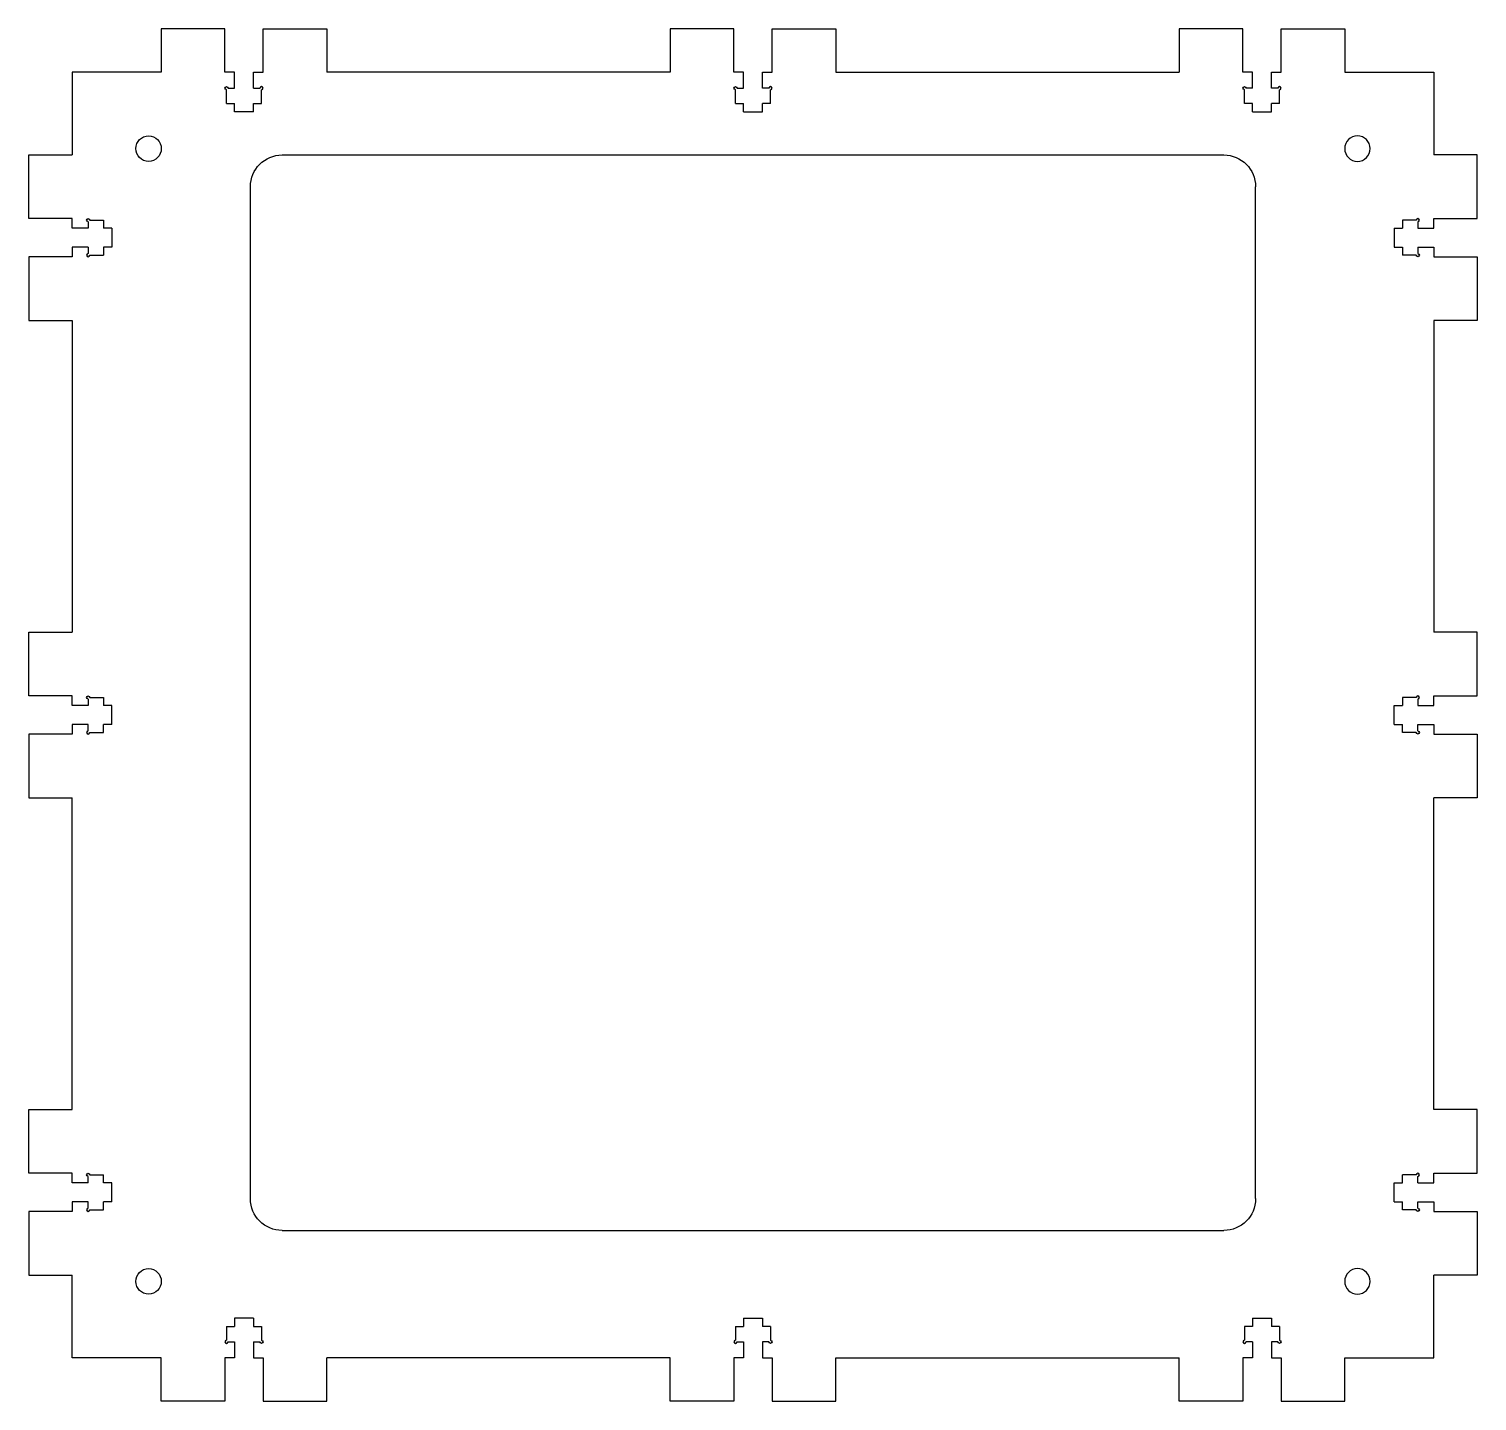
# Model space of a CAD drawing. Extents: x -114 to 114, y -108 to 108.
import ezdxf

# ---------------------------------------------------------------- set-up
doc = ezdxf.new("R2010")
doc.units = 0
doc.header["$MEASUREMENT"] = 0
doc.layers.add('VISIBLE', color=7, linetype='CONTINUOUS')

msp = doc.modelspace()

# ---------------------------------------------------------------- linework, layer by layer
at = {"layer": 'VISIBLE'}
for p, q in [((-83, 107.8, 6.8), (-93, 107.8, 6.8)), ((-93, 107.8, 6.8), (-93, 101, 6.8)), ((-83, 101, 6.8), (-83, 107.8, 6.8)), ((-77, 107.8, 6.8), (-67, 107.8, 6.8)), ((-77, 101, 6.8), (-77, 107.8, 6.8)), ((-67, 107.8, 6.8), (-67, 101, 6.8)), ((-3, 107.8, 6.8), (-13, 107.8, 6.8)), ((-13, 107.8, 6.8), (-13, 101, 6.8)), ((-3, 101, 6.8), (-3, 107.8, 6.8)), ((3, 107.8, 6.8), (13, 107.8, 6.8)), ((3, 101, 6.8), (3, 107.8, 6.8)), ((13, 107.8, 6.8), (13, 101, 6.8)), ((77, 107.8, 6.8), (67, 107.8, 6.8)), ((67, 107.8, 6.8), (67, 101, 6.8)), ((77, 101, 6.8), (77, 107.8, 6.8)), ((83, 107.8, 6.8), (93, 107.8, 6.8)), ((83, 101, 6.8), (83, 107.8, 6.8)), ((93, 107.8, 6.8), (93, 101, 6.8)), ((-93, 101, 6.8), (-107, 101, 6.8)), ((-107, 101, 6.8), (-107, 88, 6.8)), ((-81.5, 101, 6.8), (-83, 101, 6.8)), ((-81.5, 98.5, 6.8), (-81.5, 101, 6.8)), ((-78.5, 101, 6.8), (-77, 101, 6.8)), ((-78.5, 98.5, 6.8), (-78.5, 101, 6.8)), ((-13, 101, 6.8), (-67, 101, 6.8)), ((-1.5, 101, 6.8), (-3, 101, 6.8)), ((-1.5, 98.5, 6.8), (-1.5, 101, 6.8)), ((1.5, 101, 6.8), (3, 101, 6.8)), ((1.5, 98.5, 6.8), (1.5, 101, 6.8)), ((13, 101, 6.8), (67, 101, 6.8)), ((78.5, 101, 6.8), (77, 101, 6.8)), ((78.5, 98.5, 6.8), (78.5, 101, 6.8)), ((81.5, 101, 6.8), (83, 101, 6.8)), ((81.5, 98.5, 6.8), (81.5, 101, 6.8)), ((93, 101, 6.8), (107, 101, 6.8)), ((107, 101, 6.8), (107, 88, 6.8)), ((-82.75, 96.1, 6.8), (-82.75, 98.25, 6.8)), ((-82.5, 98.5, 6.8), (-81.5, 98.5, 6.8)), ((-78.5, 98.5, 6.8), (-77.5, 98.5, 6.8)), ((-77.25, 96.1, 6.8), (-77.25, 98.25, 6.8)), ((-2.75, 96.1, 6.8), (-2.75, 98.25, 6.8)), ((-2.5, 98.5, 6.8), (-1.5, 98.5, 6.8)), ((2.5, 98.5, 6.8), (1.5, 98.5, 6.8)), ((2.75, 96.1, 6.8), (2.75, 98.25, 6.8)), ((77.25, 96.1, 6.8), (77.25, 98.25, 6.8)), ((78.5, 98.5, 6.8), (77.5, 98.5, 6.8)), ((82.5, 98.5, 6.8), (81.5, 98.5, 6.8)), ((82.75, 96.1, 6.8), (82.75, 98.25, 6.8)), ((-82.75, 96.1, 6.8), (-81.5, 96.1, 6.8)), ((-81.5, 94.8, 6.8), (-81.5, 96.1, 6.8)), ((-78.5, 96.1, 6.8), (-77.25, 96.1, 6.8)), ((-78.5, 94.8, 6.8), (-78.5, 96.1, 6.8)), ((-2.75, 96.1, 6.8), (-1.5, 96.1, 6.8)), ((-1.5, 94.8, 6.8), (-1.5, 96.1, 6.8)), ((2.75, 96.1, 6.8), (1.5, 96.1, 6.8)), ((1.5, 94.8, 6.8), (1.5, 96.1, 6.8)), ((78.5, 96.1, 6.8), (77.25, 96.1, 6.8)), ((78.5, 94.8, 6.8), (78.5, 96.1, 6.8)), ((82.75, 96.1, 6.8), (81.5, 96.1, 6.8)), ((81.5, 94.8, 6.8), (81.5, 96.1, 6.8)), ((-78.5, 94.8, 6.8), (-81.5, 94.8, 6.8)), ((-1.5, 94.8, 6.8), (1.5, 94.8, 6.8)), ((78.5, 94.8, 6.8), (81.5, 94.8, 6.8)), ((-113.8, 88, 6.8), (-107, 88, 6.8)), ((-113.8, 78, 6.8), (-113.8, 88, 6.8)), ((-74, 88, 6.8), (74, 88, 6.8)), ((113.8, 88, 6.8), (107, 88, 6.8)), ((113.8, 78, 6.8), (113.8, 88, 6.8)), ((-79, -76, 6.8), (-79, 83, 6.8)), ((79, -76, 6.8), (79, 83, 6.8)), ((-107, 78, 6.8), (-113.8, 78, 6.8)), ((-107, 76.5, 6.8), (-107, 78, 6.8)), ((-104.5, 77.5, 6.8), (-104.5, 76.5, 6.8)), ((-104.25, 77.75, 6.8), (-102.1, 77.75, 6.8)), ((-102.1, 77.75, 6.8), (-102.1, 76.5, 6.8)), ((102.1, 77.75, 6.8), (102.1, 76.5, 6.8)), ((104.25, 77.75, 6.8), (102.1, 77.75, 6.8)), ((104.5, 77.5, 6.8), (104.5, 76.5, 6.8)), ((107, 76.5, 6.8), (107, 78, 6.8)), ((107, 78, 6.8), (113.8, 78, 6.8)), ((-104.5, 76.5, 6.8), (-107, 76.5, 6.8)), ((-100.8, 76.5, 6.8), (-102.1, 76.5, 6.8)), ((-100.8, 76.5, 6.8), (-100.8, 73.5, 6.8)), ((100.8, 76.5, 6.8), (100.8, 73.5, 6.8)), ((100.8, 76.5, 6.8), (102.1, 76.5, 6.8)), ((104.5, 76.5, 6.8), (107, 76.5, 6.8)), ((-104.5, 73.5, 6.8), (-107, 73.5, 6.8)), ((-107, 73.5, 6.8), (-107, 72, 6.8)), ((-104.5, 73.5, 6.8), (-104.5, 72.5, 6.8)), ((-100.8, 73.5, 6.8), (-102.1, 73.5, 6.8)), ((-102.1, 73.5, 6.8), (-102.1, 72.25, 6.8)), ((100.8, 73.5, 6.8), (102.1, 73.5, 6.8)), ((102.1, 73.5, 6.8), (102.1, 72.25, 6.8)), ((104.5, 73.5, 6.8), (107, 73.5, 6.8)), ((104.5, 73.5, 6.8), (104.5, 72.5, 6.8)), ((107, 73.5, 6.8), (107, 72, 6.8)), ((-107, 72, 6.8), (-113.8, 72, 6.8)), ((-113.8, 72, 6.8), (-113.8, 62, 6.8)), ((-104.25, 72.25, 6.8), (-102.1, 72.25, 6.8)), ((104.25, 72.25, 6.8), (102.1, 72.25, 6.8)), ((107, 72, 6.8), (113.8, 72, 6.8)), ((113.8, 72, 6.8), (113.8, 62, 6.8)), ((-113.8, 62, 6.8), (-107, 62, 6.8)), ((-107, 62, 6.8), (-107, 13, 6.8)), ((107, 62, 6.8), (107, 13, 6.8)), ((113.8, 62, 6.8), (107, 62, 6.8)), ((-113.8, 13, 6.8), (-107, 13, 6.8)), ((-113.8, 3, 6.8), (-113.8, 13, 6.8)), ((113.8, 13, 6.8), (107, 13, 6.8)), ((113.8, 3, 6.8), (113.8, 13, 6.8)), ((-107, 3, 6.8), (-113.8, 3, 6.8)), ((-107, 1.5, 6.8), (-107, 3, 6.8)), ((-104.5, 2.5, 6.8), (-104.5, 1.5, 6.8)), ((-104.25, 2.75, 6.8), (-102.1, 2.75, 6.8)), ((-102.1, 2.75, 6.8), (-102.1, 1.5, 6.8)), ((102.1, 2.75, 6.8), (102.1, 1.5, 6.8)), ((104.25, 2.75, 6.8), (102.1, 2.75, 6.8)), ((104.5, 2.5, 6.8), (104.5, 1.5, 6.8)), ((107, 1.5, 6.8), (107, 3, 6.8)), ((107, 3, 6.8), (113.8, 3, 6.8)), ((-104.5, 1.5, 6.8), (-107, 1.5, 6.8)), ((-100.8, 1.5, 6.8), (-102.1, 1.5, 6.8)), ((-100.8, -1.5, 6.8), (-100.8, 1.5, 6.8)), ((100.8, -1.5, 6.8), (100.8, 1.5, 6.8)), ((100.8, 1.5, 6.8), (102.1, 1.5, 6.8)), ((104.5, 1.5, 6.8), (107, 1.5, 6.8)), ((-104.5, -1.5, 6.8), (-107, -1.5, 6.8)), ((-107, -1.5, 6.8), (-107, -3, 6.8)), ((-104.5, -2.5, 6.8), (-104.5, -1.5, 6.8)), ((-100.8, -1.5, 6.8), (-102.1, -1.5, 6.8)), ((-102.1, -2.75, 6.8), (-102.1, -1.5, 6.8)), ((100.8, -1.5, 6.8), (102.1, -1.5, 6.8)), ((102.1, -2.75, 6.8), (102.1, -1.5, 6.8)), ((104.5, -1.5, 6.8), (107, -1.5, 6.8)), ((104.5, -2.5, 6.8), (104.5, -1.5, 6.8)), ((107, -1.5, 6.8), (107, -3, 6.8)), ((-107, -3, 6.8), (-113.8, -3, 6.8)), ((-113.8, -3, 6.8), (-113.8, -13, 6.8)), ((-104.25, -2.75, 6.8), (-102.1, -2.75, 6.8)), ((104.25, -2.75, 6.8), (102.1, -2.75, 6.8)), ((107, -3, 6.8), (113.8, -3, 6.8)), ((113.8, -3, 6.8), (113.8, -13, 6.8)), ((-113.8, -13, 6.8), (-107, -13, 6.8)), ((-107, -62, 6.8), (-107, -13, 6.8)), ((107, -62, 6.8), (107, -13, 6.8)), ((113.8, -13, 6.8), (107, -13, 6.8)), ((-113.8, -62, 6.8), (-107, -62, 6.8)), ((-113.8, -72, 6.8), (-113.8, -62, 6.8)), ((113.8, -62, 6.8), (107, -62, 6.8)), ((113.8, -72, 6.8), (113.8, -62, 6.8)), ((-107, -72, 6.8), (-113.8, -72, 6.8)), ((-107, -73.5, 6.8), (-107, -72, 6.8)), ((-104.5, -73.5, 6.8), (-104.5, -72.5, 6.8)), ((-104.25, -72.25, 6.8), (-102.1, -72.25, 6.8)), ((-102.1, -73.5, 6.8), (-102.1, -72.25, 6.8)), ((102.1, -73.5, 6.8), (102.1, -72.25, 6.8)), ((104.25, -72.25, 6.8), (102.1, -72.25, 6.8)), ((104.5, -73.5, 6.8), (104.5, -72.5, 6.8)), ((107, -73.5, 6.8), (107, -72, 6.8)), ((107, -72, 6.8), (113.8, -72, 6.8)), ((-104.5, -73.5, 6.8), (-107, -73.5, 6.8)), ((-100.8, -73.5, 6.8), (-102.1, -73.5, 6.8)), ((-100.8, -76.5, 6.8), (-100.8, -73.5, 6.8)), ((100.8, -76.5, 6.8), (100.8, -73.5, 6.8)), ((100.8, -73.5, 6.8), (102.1, -73.5, 6.8)), ((104.5, -73.5, 6.8), (107, -73.5, 6.8)), ((-104.5, -76.5, 6.8), (-107, -76.5, 6.8)), ((-107, -76.5, 6.8), (-107, -78, 6.8)), ((-104.5, -77.5, 6.8), (-104.5, -76.5, 6.8)), ((-100.8, -76.5, 6.8), (-102.1, -76.5, 6.8)), ((-102.1, -77.75, 6.8), (-102.1, -76.5, 6.8)), ((100.8, -76.5, 6.8), (102.1, -76.5, 6.8)), ((102.1, -77.75, 6.8), (102.1, -76.5, 6.8)), ((104.5, -76.5, 6.8), (107, -76.5, 6.8)), ((104.5, -77.5, 6.8), (104.5, -76.5, 6.8)), ((107, -76.5, 6.8), (107, -78, 6.8)), ((-107, -78, 6.8), (-113.8, -78, 6.8)), ((-113.8, -78, 6.8), (-113.8, -88, 6.8)), ((-104.25, -77.75, 6.8), (-102.1, -77.75, 6.8)), ((104.25, -77.75, 6.8), (102.1, -77.75, 6.8)), ((107, -78, 6.8), (113.8, -78, 6.8)), ((113.8, -78, 6.8), (113.8, -88, 6.8)), ((-74, -81, 6.8), (74, -81, 6.8)), ((-113.8, -88, 6.8), (-107, -88, 6.8)), ((-107, -101, 6.8), (-107, -88, 6.8)), ((107, -101, 6.8), (107, -88, 6.8)), ((113.8, -88, 6.8), (107, -88, 6.8)), ((-81.5, -94.8, 6.8), (-81.5, -96.1, 6.8)), ((-78.5, -94.8, 6.8), (-81.5, -94.8, 6.8)), ((-78.5, -94.8, 6.8), (-78.5, -96.1, 6.8)), ((-1.5, -94.8, 6.8), (-1.5, -96.1, 6.8)), ((-1.5, -94.8, 6.8), (1.5, -94.8, 6.8)), ((1.5, -94.8, 6.8), (1.5, -96.1, 6.8)), ((78.5, -94.8, 6.8), (78.5, -96.1, 6.8)), ((78.5, -94.8, 6.8), (81.5, -94.8, 6.8)), ((81.5, -94.8, 6.8), (81.5, -96.1, 6.8)), ((-82.75, -96.1, 6.8), (-82.75, -98.25, 6.8)), ((-82.75, -96.1, 6.8), (-81.5, -96.1, 6.8)), ((-78.5, -96.1, 6.8), (-77.25, -96.1, 6.8)), ((-77.25, -96.1, 6.8), (-77.25, -98.25, 6.8)), ((-2.75, -96.1, 6.8), (-2.75, -98.25, 6.8)), ((-2.75, -96.1, 6.8), (-1.5, -96.1, 6.8)), ((2.75, -96.1, 6.8), (1.5, -96.1, 6.8)), ((2.75, -96.1, 6.8), (2.75, -98.25, 6.8)), ((77.25, -96.1, 6.8), (77.25, -98.25, 6.8)), ((78.5, -96.1, 6.8), (77.25, -96.1, 6.8)), ((82.75, -96.1, 6.8), (81.5, -96.1, 6.8)), ((82.75, -96.1, 6.8), (82.75, -98.25, 6.8)), ((-82.5, -98.5, 6.8), (-81.5, -98.5, 6.8)), ((-81.5, -98.5, 6.8), (-81.5, -101, 6.8)), ((-78.5, -98.5, 6.8), (-77.5, -98.5, 6.8)), ((-78.5, -98.5, 6.8), (-78.5, -101, 6.8)), ((-2.5, -98.5, 6.8), (-1.5, -98.5, 6.8)), ((-1.5, -98.5, 6.8), (-1.5, -101, 6.8)), ((2.5, -98.5, 6.8), (1.5, -98.5, 6.8)), ((1.5, -98.5, 6.8), (1.5, -101, 6.8)), ((78.5, -98.5, 6.8), (77.5, -98.5, 6.8)), ((78.5, -98.5, 6.8), (78.5, -101, 6.8)), ((82.5, -98.5, 6.8), (81.5, -98.5, 6.8)), ((81.5, -98.5, 6.8), (81.5, -101, 6.8)), ((-93, -101, 6.8), (-107, -101, 6.8)), ((-93, -107.8, 6.8), (-93, -101, 6.8)), ((-83, -101, 6.8), (-83, -107.8, 6.8)), ((-81.5, -101, 6.8), (-83, -101, 6.8)), ((-78.5, -101, 6.8), (-77, -101, 6.8)), ((-77, -101, 6.8), (-77, -107.8, 6.8)), ((-67, -107.8, 6.8), (-67, -101, 6.8)), ((-13, -101, 6.8), (-67, -101, 6.8)), ((-13, -107.8, 6.8), (-13, -101, 6.8)), ((-3, -101, 6.8), (-3, -107.8, 6.8)), ((-1.5, -101, 6.8), (-3, -101, 6.8)), ((1.5, -101, 6.8), (3, -101, 6.8)), ((3, -101, 6.8), (3, -107.8, 6.8)), ((13, -107.8, 6.8), (13, -101, 6.8)), ((13, -101, 6.8), (67, -101, 6.8)), ((67, -107.8, 6.8), (67, -101, 6.8)), ((77, -101, 6.8), (77, -107.8, 6.8)), ((78.5, -101, 6.8), (77, -101, 6.8)), ((81.5, -101, 6.8), (83, -101, 6.8)), ((83, -101, 6.8), (83, -107.8, 6.8)), ((93, -107.8, 6.8), (93, -101, 6.8)), ((93, -101, 6.8), (107, -101, 6.8)), ((-83, -107.8, 6.8), (-93, -107.8, 6.8)), ((-77, -107.8, 6.8), (-67, -107.8, 6.8)), ((-3, -107.8, 6.8), (-13, -107.8, 6.8)), ((3, -107.8, 6.8), (13, -107.8, 6.8)), ((77, -107.8, 6.8), (67, -107.8, 6.8)), ((83, -107.8, 6.8), (93, -107.8, 6.8))]:
    msp.add_line(p, q, dxfattribs=at)
for centre in [(-95, 89, 6.8), (-95, -89, 6.8)]:
    msp.add_circle(centre, 2, dxfattribs=at)
at = {"layer": 'VISIBLE', "extrusion": (0, 0, -1)}
for centre in [(-95, 89, -6.8), (-95, -89, -6.8)]:
    msp.add_circle(centre, 2, dxfattribs=at)
for centre, radius, start, end in [((82.75, 98.5, -6.8), 0.25, 270, 180), ((2.75, 98.5, -6.8), 0.25, 270, 180), ((-77.25, 98.5, -6.8), 0.25, 270, 180), ((74, 83, -6.8), 5, 0, 90), ((-74, 83, -6.8), 5, 90, 180), ((104.5, 77.75, -6.8), 0.25, 270, 180), ((-104.5, 72.25, -6.8), 0.25, 90, 0), ((104.5, 2.75, -6.8), 0.25, 270, 180), ((-104.5, -2.75, -6.8), 0.25, 90, 0), ((104.5, -72.25, -6.8), 0.25, 270, 180), ((74, -76, -6.8), 5, 270, 0), ((-74, -76, -6.8), 5, 180, 270), ((-104.5, -77.75, -6.8), 0.25, 90, 0), ((77.25, -98.5, -6.8), 0.25, 90, 0), ((-2.75, -98.5, -6.8), 0.25, 90, 0), ((-82.75, -98.5, -6.8), 0.25, 90, 0)]:
    msp.add_arc(centre, radius, start, end, dxfattribs=at)
at = {"layer": 'VISIBLE'}
for centre, start, end in [((-77.25, 98.5, 6.8), 270, 180), ((2.75, 98.5, 6.8), 270, 180), ((82.75, 98.5, 6.8), 270, 180), ((104.5, 77.75, 6.8), 270, 180), ((-104.5, 72.25, 6.8), 90, 0), ((104.5, 2.75, 6.8), 270, 180), ((-104.5, -2.75, 6.8), 90, 0), ((104.5, -72.25, 6.8), 270, 180), ((-104.5, -77.75, 6.8), 90, 0), ((-82.75, -98.5, 6.8), 90, 0), ((-2.75, -98.5, 6.8), 90, 0), ((77.25, -98.5, 6.8), 90, 0)]:
    msp.add_arc(centre, 0.25, start, end, dxfattribs=at)

doc.saveas('drawing.dxf')
